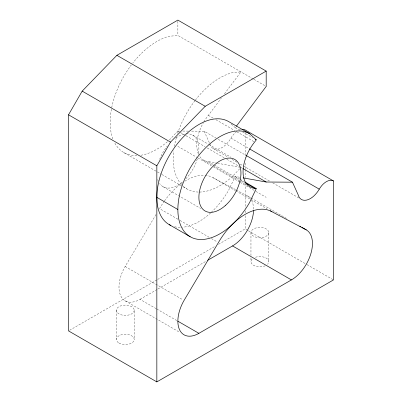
<?xml version="1.0" encoding="UTF-8"?>
<svg xmlns="http://www.w3.org/2000/svg" width="402" height="402" viewBox="0 0 402 402"><rect width="100%" height="100%" fill="white"/><g stroke="black" fill="none" stroke-linecap="round" stroke-linejoin="round"><path stroke-width="0.3" stroke-dasharray="2.01 1.51" d="M239.497 177.232L235.25 176.473L228.637 190.246A59.476 34.341 -60 0 1 211.095 212.507M156.222 308.696L140.017 299.344A29.738 17.17 -60 0 1 120.59 295.57A29.738 17.17 -60 0 1 125.148 266.476L156.333 213.975M203.874 121.831A32.713 18.889 -60 0 1 208.362 115.344L221.472 97.852M224.472 93.852L240.954 71.868L232.009 72.752A66.018 38.12 -60 0 0 195.467 100.003M231.281 124.022L235.25 127.7L235.999 126.705M169.348 140.017L177.87 131.022L179.744 131.037M239.677 168.795L232.009 176.89A66.018 38.12 -60 0 1 198.834 192.066M69.606 330.283L157.112 279.762M157.654 279.445L215.266 246.185M218.527 244.3L245.16 228.924L247.868 230.492M140.017 299.344L157.333 289.345M157.87 289.033L206.573 260.918M253.305 78.993L177.87 35.441L168.92 36.331A66.018 38.12 -60 0 0 132.75 63.104M182.87 131.057L188.498 131.097M191.628 131.117L204.136 131.203L216.055 138.087M199.894 156.72A32.713 18.889 -60 0 0 208.362 161.604L216.969 163.147M217.582 163.257L240.341 167.338M205.206 175.292A53.531 30.904 -60 0 1 213.045 177.709L235.773 189.729M236.326 190.02L250.652 197.759M253.838 79.305L266.189 86.435M235.25 127.7L239.567 130.193M242.798 132.057L252.506 137.665M208.362 115.344L213.201 118.138M215.889 119.69L234.718 130.56M236.873 131.801L254.622 142.052M209.839 143.821A17.844 10.301 -60 0 0 230.949 138.162L248.833 148.484M218.221 139.338L245.853 155.293M192.739 135.178L208.377 144.207M208.914 144.519L231.019 157.282M213.105 148.464L228.281 157.222M232.07 159.413L236.949 162.227M240.2 164.106L269.998 181.312M272.712 182.875L298.716 197.89M177.87 131.022L180.046 132.278M180.588 132.595L185.483 135.419M186.025 135.735L205.06 146.725M207.236 147.981L224.095 157.715M226.813 159.282L240.411 167.131M240.954 167.448L242.567 168.378M235.25 176.473L239.567 178.96M240.105 179.272L244.416 181.764M208.362 161.604L239.024 179.307M241.175 180.553L244.939 182.724M203.568 160.127L212.713 165.408M213.251 165.719L239.074 180.624M239.612 180.935L246.069 184.664M177.87 146.368L197.377 157.629M197.915 157.941L211.462 165.76M213.628 167.011L239.637 182.031M240.18 182.342L255.35 191.101M255.893 191.412L266.189 197.357M251.195 198.07L286.847 218.653M213.045 177.709L235.195 190.498M235.733 190.809L250.32 199.231M250.858 199.543L267.064 208.899M123.831 152.549L161.353 174.217M161.9 174.528L182.563 186.463M183.111 186.774L186.915 188.97M248.411 230.803L306.389 264.275M306.932 264.586L333.479 279.918M163.001 186.689L200.744 208.482M177.88 219.221L159.514 208.613A53.531 30.904 -60 0 1 164.106 201.447M180.041 220.467L209.211 237.306M211.372 238.557L217.316 241.984M125.148 266.476L182.945 299.847M156.765 309.012L176.749 320.55M125.148 300.817L179.704 332.313M204.136 131.203L209.593 143.268M268.802 232.567A8.919 5.151 0 0 1 255.421 237.029A8.919 5.151 0 0 1 255.421 228.105A8.919 5.151 0 0 1 268.802 232.567L268.802 261.707M250.959 232.567L250.959 255.506M250.959 257.989L250.959 261.707M245.16 132.464L245.16 157.519M245.16 163.157L245.16 168.795M245.16 169.418L245.16 177.563M245.16 183.201L245.16 208.256M245.16 210.759L245.16 213.266M245.16 215.773L245.16 228.924M177.87 21.326L177.87 35.441M134.218 310.269A8.919 5.151 0 0 1 120.836 314.731A8.919 5.151 0 0 1 120.836 305.806A8.919 5.151 0 0 1 134.218 310.269L134.218 339.409M116.374 310.269L116.374 339.409M255.421 257.245A8.919 5.151 0 0 1 266.189 258.064A8.919 5.151 0 0 1 267.606 264.28M265.31 265.792A8.919 5.151 0 0 1 253.999 265.576A8.919 5.151 0 0 1 252.154 259.129M186.201 133.831A29.738 17.17 -60 0 1 198.302 154.865M197.297 159.011A29.738 17.17 -60 0 1 185.488 179.166M182.342 182.076A29.738 17.17 -60 0 1 159.659 183.588M158.323 181.181A29.738 17.17 -60 0 1 157.72 179.523M159.659 159.308A29.738 17.17 -60 0 1 167.353 145.976M175.875 137.916A29.738 17.17 -60 0 1 185.629 133.886M167.453 141.74A66.018 38.12 -60 0 1 140.479 155.308M136.906 155.629A66.018 38.12 -60 0 1 114.354 142.243M112.897 138.936A66.018 38.12 -60 0 1 131.278 65.023M198.261 192.055A66.018 38.12 -60 0 1 183.111 186.196M181.408 184.488A66.018 38.12 -60 0 1 173.709 150.856M174.352 146.428A66.018 38.12 -60 0 1 176.538 136.946M177.619 133.429A66.018 38.12 -60 0 1 195.101 100.48M198.427 154.066A32.713 18.889 -60 0 1 203.271 122.881M230.949 138.162A14.211 8.206 -60 0 1 236.743 131.519M239.366 130.007A14.211 8.206 -60 0 1 240.657 129.555M210.658 212.909A59.476 34.341 -60 0 1 182.503 227.261M180.141 227.371A59.476 34.341 -60 0 1 173.589 226.472M164.458 200.955A53.531 30.904 -60 0 1 182.327 182.88M184.804 181.247A53.531 30.904 -60 0 1 204.638 175.247M247.411 195.885A29.738 17.17 -60 0 1 250.406 198.513M251.602 200.372A29.738 17.17 -60 0 1 253.572 209.497M118.987 343.052A8.919 5.151 0 0 0 133.916 340.74A8.919 5.151 0 0 0 122.987 334.434A8.919 5.151 0 0 0 118.987 343.052"/><path stroke-width="0.6" d="M245.496 182.387L256.28 188.613L249.667 202.387A59.476 34.341 -60 0 1 190.186 236.728L169.157 224.587M241.898 129.323A14.211 8.206 -60 0 1 245.16 129.957L333.479 180.95L333.479 279.918L156.84 381.9L68.521 330.906L68.521 114.801L82.189 91.123L116.887 55.31L177.87 20.1L266.189 71.094L266.189 86.435L236.371 126.208M156.84 381.9L156.84 165.79L170.508 142.117L205.206 106.299L266.189 71.094M170.744 225.406A59.476 34.341 -60 0 1 168.393 157.252A59.476 34.341 -60 0 1 228.637 121.565L249.667 133.705L256.28 139.841L254.622 142.052A32.713 18.889 -60 0 0 254.622 188.317L256.28 188.613M207.653 260.295L232.542 245.923A29.738 17.17 -60 0 0 253.546 210.663M306.294 229.879L271.928 211.703A53.531 30.904 -60 0 0 218.397 242.607L184.026 300.47A29.738 17.17 -60 0 0 179.468 329.565A29.738 17.17 -60 0 0 198.9 333.338L291.425 279.918A29.738 17.17 -60 0 0 310.852 253.712A29.738 17.17 -60 0 0 306.294 229.879L301.972 227.386M243.14 177.885L266.189 182.016L292.455 182.191L298.163 194.809A17.844 10.301 -60 0 0 319.273 189.156A14.211 8.206 -60 0 1 333.479 180.95M116.887 55.31L205.206 106.299M255.2 139.218L256.28 139.841M249.371 148.8L319.273 189.156M246.396 155.604L292.455 182.191M243.104 168.684L266.189 182.016M246.014 183.347L254.622 188.317M82.189 91.123L170.508 142.117M299.812 226.135L300.892 226.763M270.305 210.769L271.928 211.703M68.521 114.801L156.84 165.79M156.84 197.357L177.87 209.497M232.542 245.923L291.425 279.918M177.83 321.173L198.9 333.338M190.186 236.728A59.476 34.341 -60 0 1 190.186 168.046A59.476 34.341 -60 0 1 249.667 133.705M225.366 205.528A29.738 17.17 -60 0 0 234.793 159.463A29.738 17.17 -60 0 0 199.613 190.659A29.738 17.17 -60 0 0 225.366 205.528"/></g></svg>
